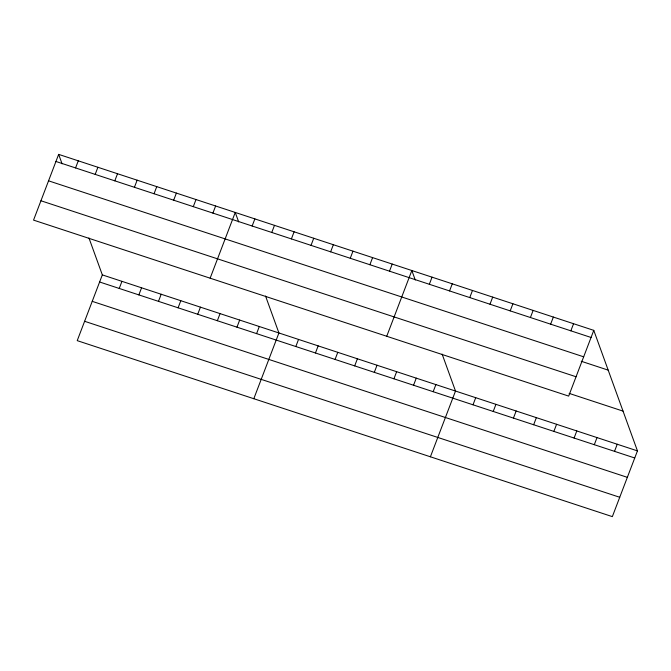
<?xml version="1.0" encoding="UTF-8"?>
<svg xmlns="http://www.w3.org/2000/svg" width="671" height="671" viewBox="0 0 671 671"><rect width="100%" height="100%" fill="white"/><g stroke="black" fill="none" stroke-linecap="round" stroke-linejoin="round"><path stroke-width="1.01" d="M58.654 154.372L33.55 220.113L568.673 396.108L593.776 330.358L58.654 154.372L62.084 163.841M75.563 167.926L78.281 160.822M95.181 174.385L97.899 167.272M114.808 180.834L117.517 173.73M134.426 187.284L137.144 180.18M88.949 237.962L102.328 274.892L77.224 340.642L612.346 516.628L637.45 450.887L593.776 330.358M154.045 193.743L156.762 186.63M119.237 288.455L121.946 281.342M173.672 200.193L176.381 193.089M138.855 294.905L141.573 287.8M193.29 206.651L196.007 199.539M158.482 301.354L161.191 294.25M212.908 213.101L215.626 205.997M178.1 307.813L180.809 300.7M210.14 278.197L235.244 212.447L238.675 221.916M197.719 314.263L200.436 307.159M252.153 226.01L254.871 218.897M217.345 320.713L220.054 313.609M271.772 232.46L274.489 225.355M236.964 327.171L239.673 320.067M291.399 238.91L294.108 231.805M256.582 333.621L259.3 326.517M311.017 245.368L313.734 238.255M253.814 398.717L278.918 332.967L265.54 296.037M330.635 251.818L333.353 244.714M295.827 346.53L298.536 339.425M350.262 258.268L352.971 251.164M315.445 352.98L318.163 345.875M369.88 264.726L372.598 257.614M335.072 359.438L337.781 352.325M389.499 271.176L392.216 264.072M354.691 365.888L357.4 358.784M386.731 336.272L411.835 270.522L415.265 279.992M374.309 372.338L377.027 365.234M429.339 284.278L432.049 277.173M393.936 378.796L396.645 371.684M413.554 385.246L416.263 378.142M449.553 290.929L452.271 283.825M433.172 391.696L435.89 384.592M469.767 297.572L472.485 290.468M430.405 456.792L455.508 391.042L442.13 354.112M489.989 304.223L492.699 297.119M473.013 404.798L475.722 397.693M510.203 310.874L512.912 303.77M493.227 411.449L495.936 404.345M530.417 317.517L533.135 310.413M513.441 418.1L516.158 410.996M550.631 324.168L553.349 317.064M533.655 424.743L536.372 417.639M570.845 330.82L573.562 323.716M553.877 431.394L556.586 424.29M574.091 438.046L576.8 430.941M594.305 444.688L597.022 437.584M614.519 451.34L617.236 444.236M55.945 161.476L591.067 337.471M48.555 180.826L583.678 356.821M581.237 361.266L608.186 370.132M40.939 200.763L576.062 376.758M569.134 393.382L623.04 411.113M102.328 274.892L637.45 450.887M99.618 281.996L634.732 457.991M92.229 301.346L627.343 477.341M84.613 321.292L619.736 497.278"/></g></svg>
